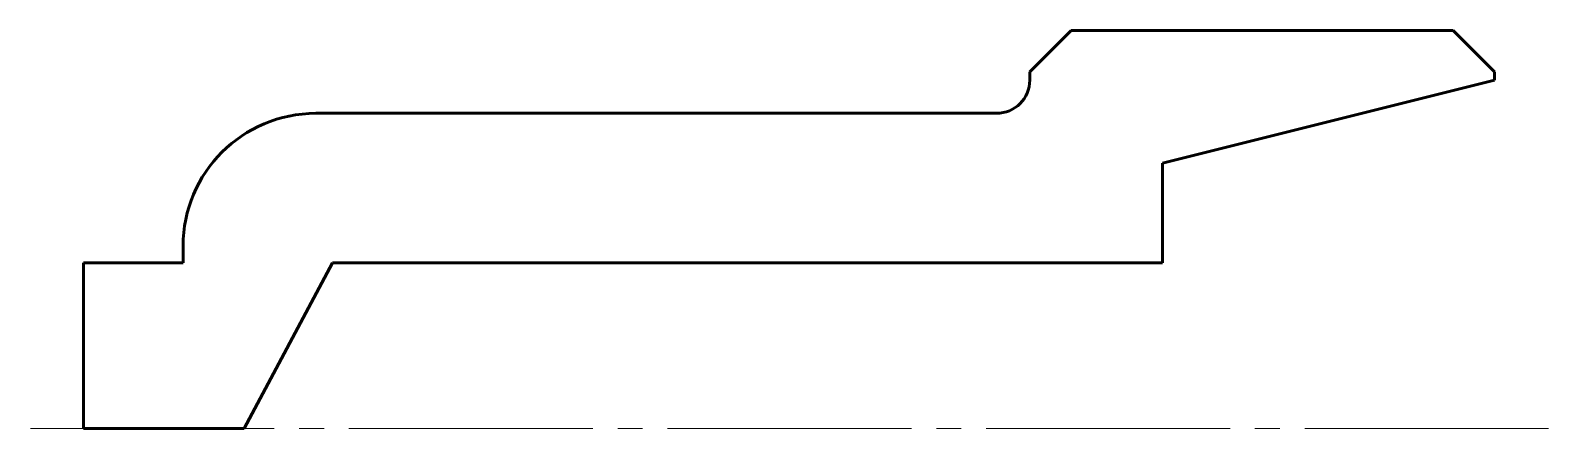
# Model space of a CAD drawing. Header units: millimetres. Extents: x 61.5 to 152.9, y 194.5 to 218.5.
import ezdxf

# ---------------------------------------------------------------- set-up
doc = ezdxf.new("R2010")
doc.units = ezdxf.units.MM
doc.linetypes.add('K5LT_AXLED', pattern=[19.189467, 14.689467, -1.5, 1.5, -1.5])
doc.linetypes.add('K5LT_BASIC', pattern=[0])

msp = doc.modelspace()

# ---------------------------------------------------------------- linework, layer by layer
at = {"color": 150, "linetype": 'K5LT_BASIC', "lineweight": 60, "true_color": 0x0080ff}
for p, q in [((124.173, 218.54), (121.673, 216.04)), ((124.173, 218.54), (147.173, 218.54)), ((147.173, 218.54), (149.673, 216.04)), ((121.673, 215.54), (121.673, 216.04)), ((149.673, 216.04), (149.673, 215.54)), ((129.673, 210.54), (149.673, 215.54)), ((78.673, 213.54), (119.673, 213.54)), ((129.673, 210.54), (129.673, 204.54)), ((70.673, 204.54), (70.673, 205.54)), ((64.673, 194.54), (64.673, 204.54)), ((64.673, 204.54), (70.673, 204.54)), ((79.673, 204.54), (74.355, 194.54)), ((79.673, 204.54), (129.673, 204.54)), ((64.673, 194.54), (74.355, 194.54))]:
    msp.add_line(p, q, dxfattribs=at)
at = {"color": 30, "linetype": 'K5LT_AXLED', "lineweight": 18, "true_color": 0xff8000}
msp.add_line((61.477, 194.54), (152.924, 194.54), dxfattribs=at)
at = {"color": 150, "linetype": 'K5LT_BASIC', "lineweight": 60, "true_color": 0x0080ff}
for centre, radius, start, end in [((119.673, 215.54), 2, 270, 0), ((78.673, 205.54), 8, 90, 180)]:
    msp.add_arc(centre, radius, start, end, dxfattribs=at)

doc.saveas('drawing.dxf')
